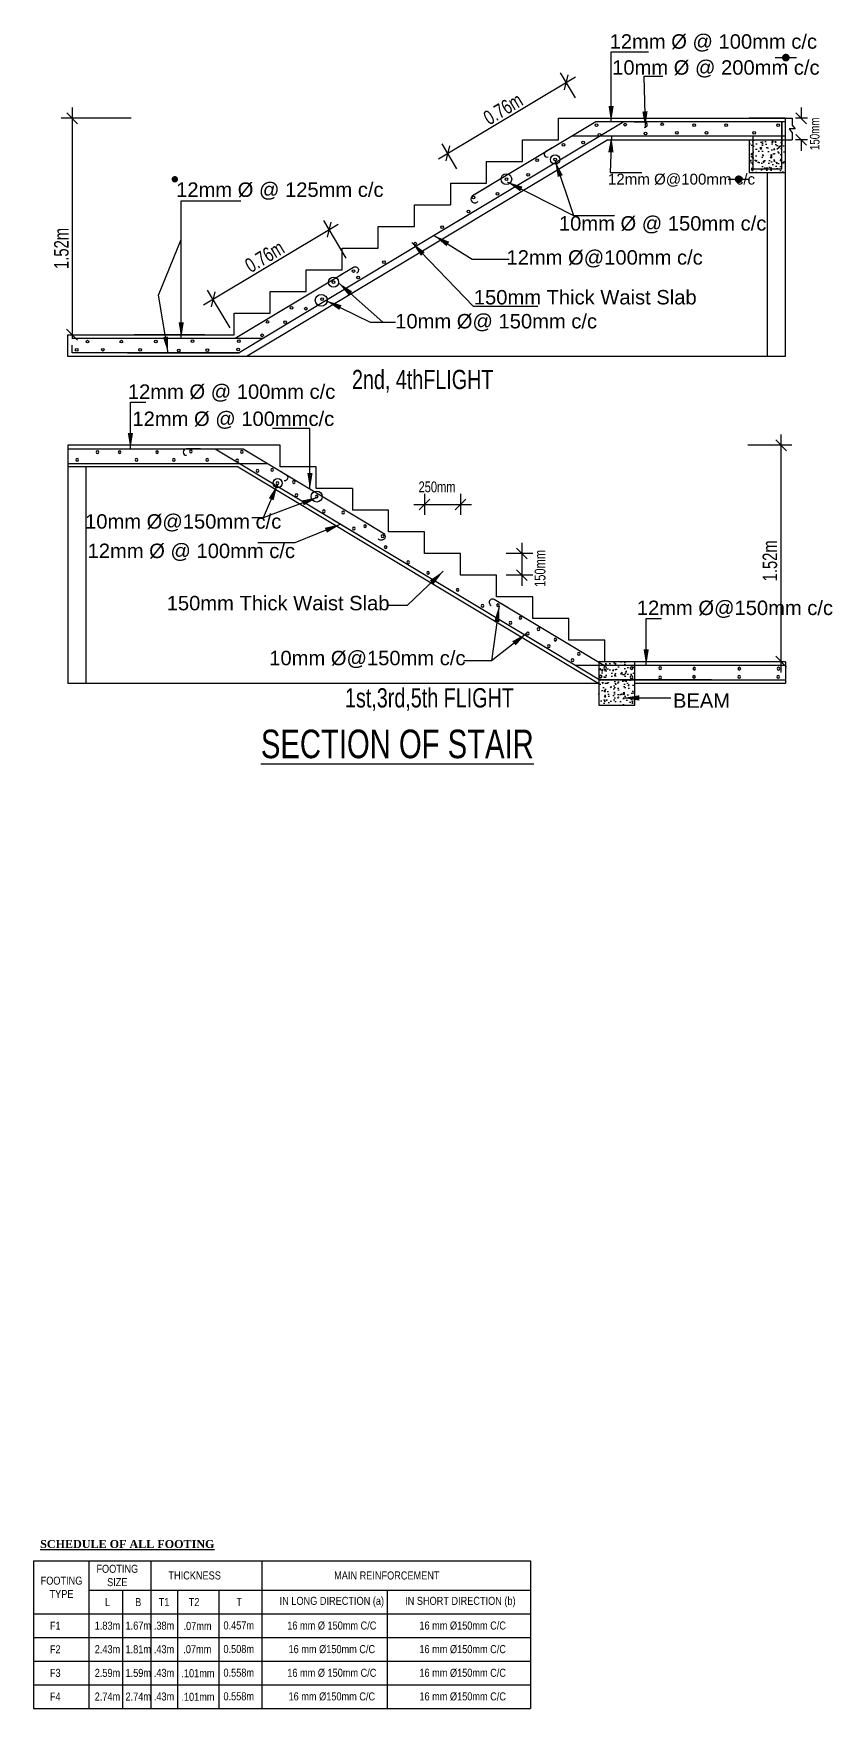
# Model space of a CAD drawing. Header units: inches. Extents: x -100787 to 3653, y -96809 to -8632.
# Drawn here: x -74711 to -74511.3, y -94358.6 to -93940 of the extents above; entities that cross this region are included whole.
import ezdxf

# ---------------------------------------------------------------- set-up
doc = ezdxf.new("R2010")
doc.units = ezdxf.units.IN
doc.header["$MEASUREMENT"] = 0
doc.layers.add('FUNITURE', color=11, linetype='Continuous')
doc.layers.add('TEX', color=7, linetype='Continuous')
doc.layers.add('wall-2', color=7, linetype='Continuous', lineweight=25)
doc.styles.add('DIMTXT', font='arial.ttf', dxfattribs={"height": 6})
doc.styles.get("Standard").update_dxf_attribs({"font": 'ARIALN.TTF'})
doc.styles.add('STYLE20', font='swisscl.ttf')
doc.dimstyles.new('STANDARD_WS', dxfattribs={"dimtxt": 0.18, "dimasz": 0.18, "dimexe": 0.18, "dimexo": 0.0625, "dimgap": 0.09, "dimtad": 0, "dimtih": 1, "dimtoh": 1, "dimdec": 4, "dimzin": 0, "dimdsep": 46, "dimlunit": 4, "dimtxsty": 'Standard', "dimcen": 0.09, "dimadec": 0, "dimazin": 0, "dimtfac": 1, "dimtdec": 4, "dimtofl": 0, "dimtmove": 0, "dimatfit": 3, "dimfxl": 1, "dimfrac": 2, "dimtolj": 1, "dimtzin": 0, "dimarcsym": 0})

msp = doc.modelspace()

# ---------------------------------------------------------------- hatches: boundary and pattern name
at = {"layer": 'FUNITURE'}
h = msp.add_hatch(dxfattribs=at)
h.set_pattern_fill('AR-CONC', color=0, scale=0.45144, style=0)
h.set_pattern_definition([(50, (-87509.7949, -99778.7965), (3.23799937, -0.28328824), [0.33858, -3.72438]), (355, (-87509.795, -99778.7965), (-0.626379, 3.3956962), [0.270864, -2.979504]), (100.4514, (-87509.525, -99778.82), (2.61162275, 3.1124059), [0.2877487, -3.16523595]), (46.1842, (-87509.795, -99777.8937), (4.817953, -0.747219), [0.50787, -5.58657]), (96.6356, (-87509.3934, -99777.956), (4.2194413, 4.3975577), [0.431623, -4.7478532]), (351.1842, (-87509.795, -99777.8937), (4.2194379, 4.397561), [0.406296, -4.469256]), (21, (-87509.3434, -99778.1194), (2.6946772, -1.8175827), [0.33858, -3.72438]), (326, (-87509.3434, -99778.1194), (1.0984227, 3.2736174), [0.270864, -2.979504]), (71.4514, (-87509.119, -99778.271), (3.793101, 1.4560317), [0.2877487, -3.16523595]), (37.5, (-87509.7949, -99778.7965), (0.05489445, 1.50281601), [0, -2.9433888, 0, -3.024648, 0, -2.99079]), (7.5, (-87509.7949, -99778.7965), (1.18760112, 1.78053223), [0, -1.7245008, 0, -2.8756728, 0, -1.139886]), (327.5, (-87510.8016, -99778.7965), (2.40988801, -0.10182171), [0, -1.1286, 0, -3.521232, 0, -4.672404]), (317.5, (-87511.253, -99778.7965), (2.63273564, 0.45191393), [0, -1.46718, 0, -2.3384592, 0, -3.318084])])
h.paths.add_polyline_path([(-74531.15, -93973.8), (-74523.94, -93973.8), (-74523.94, -93966.59), (-74531.15, -93966.59)], flags=17)
h.paths.add_polyline_path([(-74531.15, -93973.8), (-74531.15, -93966.59), (-74532.06, -93966.59), (-74532.06, -93974.71), (-74523.04, -93974.71), (-74523.04, -93966.59), (-74523.94, -93966.59), (-74523.94, -93967.95), (-74523.94, -93973.8)])
h = msp.add_hatch(dxfattribs=at)
h.set_pattern_fill('AR-CONC', color=0, scale=0.45144, style=0)
h.set_pattern_definition([(50, (-87509.725, -99782.251), (3.23799937, -0.28328824), [0.33858, -3.72438]), (355, (-87509.725, -99782.251), (-0.626379, 3.3956962), [0.270864, -2.979504]), (100.4514, (-87509.455, -99782.2747), (2.61162275, 3.1124059), [0.2877487, -3.16523595]), (46.1842, (-87509.725, -99781.3482), (4.817953, -0.747219), [0.50787, -5.58657]), (96.6356, (-87509.3235, -99781.4105), (4.2194413, 4.3975577), [0.431623, -4.7478532]), (351.1842, (-87509.725, -99781.348), (4.2194379, 4.397561), [0.406296, -4.469256]), (21, (-87509.2735, -99781.574), (2.6946772, -1.8175827), [0.33858, -3.72438]), (326, (-87509.2735, -99781.574), (1.0984227, 3.2736174), [0.270864, -2.979504]), (71.4514, (-87509.049, -99781.7254), (3.793101, 1.4560317), [0.2877487, -3.16523595]), (37.5, (-87509.725, -99782.2511), (0.05489445, 1.50281601), [0, -2.9433888, 0, -3.024648, 0, -2.99079]), (7.5, (-87509.725, -99782.2511), (1.18760112, 1.78053223), [0, -1.7245008, 0, -2.8756728, 0, -1.139886]), (327.5, (-87510.7317, -99782.2511), (2.40988801, -0.10182171), [0, -1.1286, 0, -3.521232, 0, -4.672404]), (317.5, (-87511.1831, -99782.2511), (2.63273564, 0.45191393), [0, -1.46718, 0, -2.3384592, 0, -3.318084])])
h.paths.add_polyline_path([(-74560.67, -94101.51), (-74569.43, -94101.51), (-74569.68, -94101.36), (-74569.68, -94107.82), (-74560.67, -94107.82)])
h.paths.add_polyline_path([(-74560.67, -94097.91), (-74568.44, -94097.91), (-74569.68, -94097.91), (-74569.68, -94101.36), (-74569.43, -94101.51), (-74560.67, -94101.51)])
h.paths.add_polyline_path([(-74561.79, -94098.64, -1), (-74561.12, -94098.64, -1)], flags=16)
h.paths.add_polyline_path([(-74561.16, -94100.89, -1), (-74561.84, -94100.89, -1)], flags=16)
h.paths.add_polyline_path([(-74568.44, -94098.6, 1), (-74567.76, -94098.6, 1)], flags=16)
h.paths.add_polyline_path([(-74568.88, -94100.71, 1), (-74569.56, -94100.71, 1)], flags=16)
h.paths.add_polyline_path([(-74560.67, -94097), (-74568.19, -94097), (-74569.68, -94097), (-74569.68, -94097.16), (-74568.44, -94097.91), (-74560.67, -94097.91)])

# ---------------------------------------------------------------- linework, layer by layer
at = {"color": 0, "lineweight": 25, "ltscale": 28}
for p, q in [((-74525.56, -93946.03), (-74520.29, -93946.03)), ((-74550.1, -93976.44), (-74550.1, -93976.44)), ((-74537.36, -93976.44), (-74532.08, -93976.44))]:
    msp.add_line(p, q, dxfattribs=at)
at = {"lineweight": 30, "ltscale": 28}
for p, q in [((-74609.76, -93971.33), (-74575.54, -93950.8)), ((-74575.54, -93956.05), (-74579.25, -93949.87)), ((-74577.39, -93950.34), (-74578.32, -93954.05)), ((-74702.69, -93959.86), (-74699.99, -93962.57)), ((-74701.36, -93958.48), (-74701.36, -94016.17)), ((-74517.75, -93962.54), (-74520.45, -93959.83)), ((-74519.1, -93958.48), (-74519.1, -93961.18)), ((-74686.56, -93961.18), (-74704.07, -93961.18)), ((-74517.52, -93961.18), (-74520.47, -93961.18)), ((-74520.45, -93965.24), (-74517.75, -93967.95)), ((-74605.13, -93973.8), (-74608.83, -93967.62)), ((-74606.98, -93968.09), (-74607.91, -93971.8)), ((-74519.1, -93966.59), (-74520.47, -93966.59)), ((-74517.52, -93966.59), (-74519.7, -93966.59)), ((-74519.1, -93966.59), (-74519.1, -93969.3)), ((-74668.47, -94007.85), (-74634.81, -93987.65)), ((-74638.52, -93986.72), (-74632.88, -93996.12)), ((-74636.67, -93987.19), (-74637.6, -93990.9)), ((-74667.55, -94004.14), (-74661.9, -94013.54)), ((-74665.69, -94004.6), (-74666.62, -94008.31)), ((-74702.72, -94013.92), (-74700.01, -94016.62)), ((-74668.22, -94015.27), (-74685.72, -94015.27)), ((-74524.1, -94099.71), (-74524.1, -94040.21)), ((-74521.4, -94042.92), (-74532.45, -94042.92)), ((-74525.45, -94041.57), (-74522.75, -94044.27)), ((-74611.91, -94056.38), (-74614.61, -94059.08)), ((-74613.26, -94055.03), (-74613.26, -94060.26)), ((-74602.89, -94056.38), (-74605.59, -94059.08)), ((-74604.24, -94055.03), (-74604.24, -94060.26)), ((-74615.96, -94057.73), (-74601.54, -94057.73)), ((-74587.55, -94071.31), (-74590.25, -94068.61)), ((-74588.9, -94067.26), (-74588.9, -94078.07)), ((-74586.2, -94069.96), (-74592.87, -94069.96)), ((-74587.55, -94076.72), (-74590.25, -94074.02)), ((-74586.2, -94075.37), (-74592.87, -94075.37)), ((-74544.13, -94097), (-74555.18, -94097)), ((-74525.45, -94095.65), (-74522.75, -94098.36))]:
    msp.add_line(p, q, dxfattribs=at)
for p, q in [((-74522.04, -93963.85), (-74522.11, -93963.85)), ((-74522.11, -93963.85), (-74521.36, -93964.85)), ((-74520.57, -93963.85), (-74522.04, -93963.85)), ((-74521.36, -93961.18), (-74521.36, -93962.91)), ((-74521.36, -93962.91), (-74520.57, -93963.85)), ((-74521.36, -93964.85), (-74521.36, -93966.59))]:
    msp.add_line(p, q)
at = {"color": 0, "lineweight": 25, "ltscale": 28}
for points, const_width in [([(-74522.44, -93946.03, -1), (-74523.4, -93946.03, -1)], 0.96), ([(-74676.07, -93976.44, 1), (-74675.27, -93976.44, 1)], 0.8), ([(-74534.24, -93976.44, -1), (-74535.2, -93976.44, -1)], 0.96)]:
    msp.add_lwpolyline(points, format="xyb", close=True, dxfattribs=dict(at, const_width=const_width))
at = {"layer": 'TEX'}
for p, q in [((-74711, -94321.68), (-74697.2, -94321.68)), ((-74711, -94321.68), (-74711, -94329.05)), ((-74697.2, -94321.68), (-74688.72, -94321.68)), ((-74697.2, -94321.68), (-74697.2, -94329.05)), ((-74688.72, -94321.68), (-74681.69, -94321.68)), ((-74681.69, -94321.68), (-74674.97, -94321.68)), ((-74681.69, -94321.68), (-74681.69, -94329.05)), ((-74674.97, -94321.68), (-74667.73, -94321.68)), ((-74667.73, -94321.68), (-74661.68, -94321.68)), ((-74661.68, -94321.68), (-74633.39, -94321.68)), ((-74653.91, -94321.68), (-74653.91, -94329.05)), ((-74633.39, -94321.68), (-74586.79, -94321.68)), ((-74586.79, -94321.68), (-74586.79, -94329.05)), ((-74711, -94329.05), (-74711, -94334.95)), ((-74697.2, -94329.05), (-74688.72, -94329.05)), ((-74697.2, -94329.05), (-74697.2, -94334.95)), ((-74688.72, -94329.05), (-74681.69, -94329.05)), ((-74688.72, -94329.05), (-74688.72, -94334.95)), ((-74681.69, -94329.05), (-74674.97, -94329.05)), ((-74681.69, -94329.05), (-74681.69, -94334.95)), ((-74674.97, -94329.05), (-74667.73, -94329.05)), ((-74674.97, -94329.05), (-74674.97, -94334.95)), ((-74667.73, -94329.05), (-74661.68, -94329.05)), ((-74664.7, -94329.05), (-74664.7, -94334.95)), ((-74661.68, -94329.05), (-74633.39, -94329.05)), ((-74653.91, -94329.05), (-74653.91, -94334.95)), ((-74633.39, -94329.05), (-74586.79, -94329.05)), ((-74622.58, -94329.05), (-74622.58, -94334.95)), ((-74586.79, -94329.05), (-74586.79, -94334.95)), ((-74711, -94334.95), (-74697.2, -94334.95)), ((-74711, -94334.95), (-74711, -94340.85)), ((-74697.2, -94334.95), (-74688.72, -94334.95)), ((-74697.2, -94334.95), (-74697.2, -94340.85)), ((-74688.72, -94334.95), (-74681.69, -94334.95)), ((-74688.72, -94334.95), (-74688.72, -94340.85)), ((-74681.69, -94334.95), (-74674.97, -94334.95)), ((-74681.69, -94334.95), (-74681.69, -94340.85)), ((-74674.97, -94334.95), (-74667.73, -94334.95)), ((-74674.97, -94334.95), (-74674.97, -94340.85)), ((-74667.73, -94334.95), (-74661.68, -94334.95)), ((-74664.7, -94334.95), (-74664.7, -94340.85)), ((-74661.68, -94334.95), (-74633.39, -94334.95)), ((-74653.91, -94334.95), (-74653.91, -94340.85)), ((-74633.39, -94334.95), (-74586.79, -94334.95)), ((-74622.58, -94334.95), (-74622.58, -94340.85)), ((-74586.79, -94334.95), (-74586.79, -94340.85)), ((-74711, -94340.85), (-74697.2, -94340.85)), ((-74711, -94340.85), (-74711, -94358.56)), ((-74697.2, -94340.85), (-74688.72, -94340.85)), ((-74697.2, -94340.85), (-74697.2, -94358.56)), ((-74688.72, -94340.85), (-74681.69, -94340.85)), ((-74688.72, -94340.85), (-74688.72, -94358.56)), ((-74681.69, -94340.85), (-74674.97, -94340.85)), ((-74681.69, -94340.85), (-74681.69, -94358.56)), ((-74674.97, -94340.85), (-74667.73, -94340.85)), ((-74674.97, -94340.85), (-74674.97, -94358.56)), ((-74667.73, -94340.85), (-74661.68, -94340.85)), ((-74664.7, -94340.85), (-74664.7, -94358.56)), ((-74661.68, -94340.85), (-74633.39, -94340.85)), ((-74653.91, -94340.85), (-74653.91, -94358.56)), ((-74633.39, -94340.85), (-74586.79, -94340.85)), ((-74622.58, -94340.85), (-74622.58, -94358.56)), ((-74586.79, -94340.85), (-74586.79, -94358.56)), ((-74711, -94346.75), (-74697.2, -94346.75)), ((-74711, -94346.75), (-74711, -94358.6)), ((-74711, -94346.79), (-74711, -94358.6)), ((-74697.2, -94346.75), (-74688.72, -94346.75)), ((-74697.2, -94346.75), (-74697.2, -94358.6)), ((-74697.2, -94346.79), (-74697.2, -94358.6)), ((-74688.72, -94346.75), (-74681.69, -94346.75)), ((-74688.72, -94346.75), (-74688.72, -94358.6)), ((-74688.72, -94346.79), (-74688.72, -94358.6)), ((-74681.69, -94346.75), (-74674.97, -94346.75)), ((-74681.69, -94346.75), (-74681.69, -94358.6)), ((-74681.69, -94346.79), (-74681.69, -94358.6)), ((-74674.97, -94346.75), (-74667.73, -94346.75)), ((-74674.97, -94346.75), (-74674.97, -94358.6)), ((-74674.97, -94346.79), (-74674.97, -94358.6)), ((-74667.73, -94346.75), (-74661.68, -94346.75)), ((-74664.7, -94346.75), (-74664.7, -94358.6)), ((-74664.7, -94346.79), (-74664.7, -94358.6)), ((-74661.68, -94346.75), (-74633.39, -94346.75)), ((-74653.91, -94346.75), (-74653.91, -94358.6)), ((-74653.91, -94346.79), (-74653.91, -94358.6)), ((-74633.39, -94346.75), (-74586.79, -94346.75)), ((-74622.58, -94346.75), (-74622.58, -94358.6)), ((-74622.58, -94346.79), (-74622.58, -94358.6)), ((-74586.79, -94346.75), (-74586.79, -94358.6)), ((-74586.79, -94346.79), (-74586.79, -94358.6)), ((-74711, -94352.66), (-74697.2, -94352.66)), ((-74711, -94352.69), (-74711, -94358.6)), ((-74697.2, -94352.66), (-74688.72, -94352.66)), ((-74697.2, -94352.69), (-74697.2, -94358.6)), ((-74688.72, -94352.66), (-74681.69, -94352.66)), ((-74688.72, -94352.69), (-74688.72, -94358.6)), ((-74681.69, -94352.66), (-74674.97, -94352.66)), ((-74681.69, -94352.69), (-74681.69, -94358.6)), ((-74674.97, -94352.66), (-74667.73, -94352.66)), ((-74674.97, -94352.69), (-74674.97, -94358.6)), ((-74667.73, -94352.66), (-74661.68, -94352.66)), ((-74664.7, -94352.69), (-74664.7, -94358.6)), ((-74661.68, -94352.66), (-74633.39, -94352.66)), ((-74653.91, -94352.69), (-74653.91, -94358.6)), ((-74633.39, -94352.66), (-74586.79, -94352.66)), ((-74622.58, -94352.69), (-74622.58, -94358.6)), ((-74586.79, -94352.69), (-74586.79, -94358.6)), ((-74711, -94358.56), (-74697.2, -94358.56)), ((-74711, -94358.6), (-74697.2, -94358.6)), ((-74697.2, -94358.56), (-74688.72, -94358.56)), ((-74697.2, -94358.6), (-74688.72, -94358.6)), ((-74688.72, -94358.56), (-74681.69, -94358.56)), ((-74688.72, -94358.6), (-74681.69, -94358.6)), ((-74681.69, -94358.56), (-74674.97, -94358.56)), ((-74681.69, -94358.6), (-74674.97, -94358.6)), ((-74674.97, -94358.56), (-74667.73, -94358.56)), ((-74674.97, -94358.6), (-74667.73, -94358.6)), ((-74667.73, -94358.56), (-74661.68, -94358.56)), ((-74667.73, -94358.6), (-74661.68, -94358.6)), ((-74661.68, -94358.56), (-74633.39, -94358.56)), ((-74661.68, -94358.6), (-74633.39, -94358.6)), ((-74633.39, -94358.56), (-74602.27, -94358.56)), ((-74633.39, -94358.6), (-74586.79, -94358.6))]:
    msp.add_line(p, q, dxfattribs=at)
at = {"layer": 'wall-2', "linetype": 'Continuous'}
for p, q in [((-74579.73, -93961.18), (-74523.04, -93961.18)), ((-74579.73, -93966.59), (-74579.73, -93961.18)), ((-74523.04, -93961.18), (-74521.36, -93961.18)), ((-74567.46, -93966.59), (-74612.54, -93993.64)), ((-74588.74, -93972), (-74588.74, -93966.59)), ((-74588.74, -93966.59), (-74579.73, -93966.59)), ((-74567.46, -93966.59), (-74534.66, -93966.59)), ((-74567.46, -93966.59), (-74523.04, -93966.59)), ((-74523.04, -93966.59), (-74521.36, -93966.59)), ((-74597.76, -93972), (-74588.74, -93972)), ((-74597.76, -93977.41), (-74597.76, -93972)), ((-74587.49, -93976.51), (-74613.47, -93992.09)), ((-74606.77, -93977.41), (-74597.76, -93977.41)), ((-74606.77, -93977.41), (-74606.77, -93982.82)), ((-74527.55, -94020.68), (-74527.55, -93974.71)), ((-74523.04, -94020.68), (-74523.04, -93974.71)), ((-74615.78, -93988.23), (-74615.78, -93982.82)), ((-74615.78, -93982.82), (-74606.77, -93982.82)), ((-74624.8, -93988.23), (-74615.78, -93988.23)), ((-74624.8, -93993.64), (-74624.8, -93988.23)), ((-74612.54, -93993.64), (-74657.61, -94020.68)), ((-74633.81, -93993.64), (-74624.8, -93993.64)), ((-74633.81, -93999.04), (-74633.81, -93993.64)), ((-74642.83, -93999.04), (-74633.81, -93999.04)), ((-74642.83, -94004.45), (-74642.83, -93999.04)), ((-74651.84, -94004.45), (-74642.83, -94004.45)), ((-74651.84, -94009.86), (-74651.84, -94004.45)), ((-74660.86, -94015.27), (-74660.86, -94009.86)), ((-74660.86, -94009.86), (-74651.84, -94009.86)), ((-74702.49, -94015.27), (-74660.86, -94015.27)), ((-74702.49, -94015.27), (-74702.49, -94020.68)), ((-74687.54, -94016.17), (-74660.61, -94016.17)), ((-74702.49, -94020.68), (-74523.04, -94020.68)), ((-74687.54, -94019.78), (-74659.61, -94019.78)), ((-74649.31, -94042.92), (-74702.42, -94042.92)), ((-74702.42, -94042.92), (-74702.42, -94048.33)), ((-74649.31, -94048.33), (-74649.31, -94042.92)), ((-74659.83, -94048.33), (-74702.42, -94048.33)), ((-74702.42, -94048.33), (-74702.42, -94102.41)), ((-74697.91, -94048.33), (-74697.91, -94102.41)), ((-74659.83, -94048.33), (-74607.03, -94080.01)), ((-74640.3, -94048.33), (-74649.31, -94048.33)), ((-74640.3, -94053.74), (-74640.3, -94048.33)), ((-74650.56, -94052.83), (-74606.56, -94079.23)), ((-74631.29, -94053.74), (-74640.3, -94053.74)), ((-74631.29, -94053.74), (-74631.29, -94059.14)), ((-74622.27, -94059.14), (-74631.29, -94059.14)), ((-74622.27, -94064.55), (-74622.27, -94059.14)), ((-74613.26, -94064.55), (-74622.27, -94064.55)), ((-74613.26, -94069.96), (-74613.26, -94064.55)), ((-74604.24, -94069.96), (-74613.26, -94069.96)), ((-74604.24, -94075.37), (-74604.24, -94069.96)), ((-74595.23, -94075.37), (-74604.24, -94075.37)), ((-74595.23, -94080.78), (-74595.23, -94075.37)), ((-74607.03, -94080.01), (-74569.68, -94102.41)), ((-74606.56, -94079.23), (-74569.43, -94101.51)), ((-74586.21, -94080.78), (-74595.23, -94080.78)), ((-74586.21, -94086.19), (-74586.21, -94080.78)), ((-74577.2, -94086.19), (-74586.21, -94086.19)), ((-74577.2, -94091.6), (-74577.2, -94086.19)), ((-74568.19, -94091.6), (-74577.2, -94091.6)), ((-74568.19, -94097), (-74568.19, -94091.6)), ((-74541.5, -94097.91), (-74568.44, -94097.91)), ((-74522.97, -94097), (-74568.19, -94097)), ((-74522.97, -94097), (-74522.97, -94102.41)), ((-74569.68, -94102.41), (-74702.42, -94102.41)), ((-74541.5, -94101.51), (-74569.43, -94101.51)), ((-74541.5, -94102.41), (-74560.67, -94102.41)), ((-74522.97, -94102.41), (-74560.67, -94102.41))]:
    msp.add_line(p, q, dxfattribs=at)
for points in [[(-74563.45, -93962.09), (-74613.47, -93992.09)], [(-74570.46, -93962.09), (-74601.22, -93980.54)], [(-74523.04, -93962.09), (-74570.46, -93962.09)], [(-74532.06, -93966.59), (-74532.06, -93974.71), (-74523.04, -93974.71), (-74523.04, -93961.18), (-74532.06, -93961.18), (-74532.06, -93961.18)], [(-74531.15, -93965.69), (-74531.15, -93973.8), (-74523.94, -93973.8), (-74523.94, -93962.09), (-74523.94, -93962.09)], [(-74523.94, -93962.09), (-74523.94, -93967.95), (-74525.15, -93969)], [(-74523.04, -93965.69), (-74576.47, -93965.69)], [(-74613.47, -93992.09), (-74659.61, -94019.78), (-74701.36, -94019.78)], [(-74701.41, -94016.17), (-74660.61, -94016.17), (-74633.73, -94000.04)], [(-74701.36, -94019.78), (-74701.36, -94017.92)], [(-74670.44, -94016.17), (-74653.6, -94016.17)], [(-74702.42, -94043.82), (-74658.58, -94043.82), (-74626.89, -94062.83)], [(-74665.59, -94043.82), (-74606.56, -94079.23)], [(-74702.42, -94047.43), (-74652.57, -94047.43)], [(-74606.56, -94079.23), (-74569.43, -94101.51), (-74522.97, -94101.51)], [(-74522.97, -94097.91), (-74568.44, -94097.91), (-74594.77, -94082.11)], [(-74558.6, -94097.91), (-74575.44, -94097.91)]]:
    msp.add_lwpolyline(points, dxfattribs=at)
for points in [[(-74569.92, -93962.94, -1), (-74570.6, -93962.94, -1)], [(-74569.18, -93965.3, -1), (-74569.86, -93965.3, -1)], [(-74562.73, -93962.79, -1), (-74563.41, -93962.79, -1)], [(-74557.7, -93964.99, -1), (-74558.38, -93964.99, -1)], [(-74553.48, -93962.7, -1), (-74554.15, -93962.7, -1)], [(-74549.86, -93964.84, -1), (-74550.54, -93964.84, -1)], [(-74545.48, -93962.89, -1), (-74546.16, -93962.89, -1)], [(-74542.41, -93964.83, -1), (-74543.08, -93964.83, -1)], [(-74537.48, -93962.89, -1), (-74538.16, -93962.89, -1)], [(-74530.52, -93964.83, -1), (-74531.19, -93964.83, -1)], [(-74524.53, -93962.89, -1), (-74525.21, -93962.89, -1)], [(-74578.17, -93967.81, -1), (-74578.85, -93967.81, -1)], [(-74573.28, -93967.24, -1), (-74573.95, -93967.24, -1)], [(-74584.78, -93971.65, -1), (-74585.46, -93971.65, -1)], [(-74580.27, -93971.5, -1), (-74580.94, -93971.5, -1)], [(-74592.46, -93976.39, -1), (-74593.13, -93976.39, -1)], [(-74587.03, -93975.34, -1), (-74587.71, -93975.34, -1)], [(-74600.65, -93981.01, -1), (-74601.33, -93981.01, -1)], [(-74594.67, -93980.08, -1), (-74595.35, -93980.08, -1)], [(-74601.9, -93984.52, -1), (-74602.58, -93984.52, -1)], [(-74608.52, -93988.41, -1), (-74609.19, -93988.41, -1)], [(-74615.23, -93992.53, -1), (-74615.91, -93992.53, -1)], [(-74623.04, -93997.16, -1), (-74623.72, -93997.16, -1)], [(-74635.66, -94002.15, -1), (-74636.33, -94002.15, -1)], [(-74630.69, -93999.37, -1), (-74631.36, -93999.37, -1)], [(-74629.47, -94000.98, -1), (-74630.15, -94000.98, -1)], [(-74638.53, -94006.41, -1), (-74639.2, -94006.41, -1)], [(-74646.18, -94008.59, -1), (-74646.86, -94008.59, -1)], [(-74642.55, -94008.77, -1), (-74643.23, -94008.77, -1)], [(-74653.51, -94015.43, -1), (-74654.19, -94015.43, -1)], [(-74652.13, -94012.1, -1), (-74652.8, -94012.1, -1)], [(-74647.75, -94012.14, -1), (-74648.43, -94012.14, -1)], [(-74699.86, -94019.03, -1), (-74700.54, -94019.03, -1)], [(-74697.15, -94017.01, -1), (-74697.83, -94017.01, -1)], [(-74693.31, -94019.03, -1), (-74693.98, -94019.03, -1)], [(-74688.7, -94017.01, -1), (-74689.38, -94017.01, -1)], [(-74684.01, -94019.03, -1), (-74684.69, -94019.03, -1)], [(-74680.09, -94016.98, -1), (-74680.76, -94016.98, -1)], [(-74674.36, -94019.25, -1), (-74675.04, -94019.25, -1)], [(-74670.88, -94016.88, -1), (-74671.56, -94016.88, -1)], [(-74667.2, -94019.16, -1), (-74667.88, -94019.16, -1)], [(-74659.48, -94018.98, -1), (-74660.16, -94018.98, -1)], [(-74659.35, -94016.91, -1), (-74660.02, -94016.91, -1)], [(-74695.31, -94044.62, 1), (-74694.63, -94044.62, 1)], [(-74689.8, -94044.62, 1), (-74689.13, -94044.62, 1)], [(-74680.45, -94044.62, 1), (-74679.78, -94044.62, 1)], [(-74672.01, -94044.43, 1), (-74671.34, -94044.43, 1)], [(-74659.25, -94044.53, 1), (-74658.57, -94044.53, 1)], [(-74700.44, -94046.56, 1), (-74699.77, -94046.56, 1)], [(-74685.59, -94046.56, 1), (-74684.92, -94046.56, 1)], [(-74676.24, -94046.56, 1), (-74675.57, -94046.56, 1)], [(-74667.91, -94046.58, 1), (-74667.23, -94046.58, 1)], [(-74660.43, -94046.72, 1), (-74659.75, -94046.72, 1)], [(-74655.36, -94049.31, 1), (-74654.68, -94049.31, 1)], [(-74651.65, -94049.01, 1), (-74650.98, -94049.01, 1)], [(-74650.32, -94052.38, 1), (-74649.64, -94052.38, 1)], [(-74646.28, -94052.09, 1), (-74645.61, -94052.09, 1)], [(-74645.59, -94055.4, 1), (-74644.91, -94055.4, 1)], [(-74640.54, -94055.73, 1), (-74639.87, -94055.73, 1)], [(-74638.74, -94059.42, 1), (-74638.06, -94059.42, 1)], [(-74633.9, -94059.7, 1), (-74633.22, -94059.7, 1)], [(-74631.27, -94063.69, 1), (-74630.59, -94063.69, 1)], [(-74628.46, -94063.1, 1), (-74627.79, -94063.1, 1)], [(-74624.08, -94065.61, 1), (-74623.4, -94065.61, 1)], [(-74623.3, -94068.4, 1), (-74622.62, -94068.4, 1)], [(-74617.68, -94072.16, 1), (-74617, -94072.16, 1)], [(-74612.71, -94074.82, 1), (-74612.03, -94074.82, 1)], [(-74605.31, -94079.03, 1), (-74604.63, -94079.03, 1)], [(-74599.09, -94083.02, 1), (-74598.41, -94083.02, 1)], [(-74595.23, -94082.85, 1), (-74594.55, -94082.85, 1)], [(-74589.62, -94086.02, 1), (-74588.95, -94086.02, 1)], [(-74592.08, -94087.29, 1), (-74591.41, -94087.29, 1)], [(-74587.75, -94089.94, 1), (-74587.07, -94089.94, 1)], [(-74585.07, -94088.85, 1), (-74584.39, -94088.85, 1)], [(-74582.54, -94093.11, 1), (-74581.86, -94093.11, 1)], [(-74580.88, -94091.49, 1), (-74580.2, -94091.49, 1)], [(-74575.02, -94095.04, 1), (-74574.34, -94095.04, 1)], [(-74576.57, -94096.62, 1), (-74575.89, -94096.62, 1)], [(-74568.44, -94098.6, 1), (-74567.76, -94098.6, 1)], [(-74561.79, -94098.64, 1), (-74561.12, -94098.64, 1)], [(-74554.68, -94098.62, 1), (-74554, -94098.62, 1)], [(-74546.15, -94098.74, 1), (-74545.47, -94098.74, 1)], [(-74534.89, -94098.74, 1), (-74534.21, -94098.74, 1)], [(-74525.09, -94098.74, 1), (-74524.41, -94098.74, 1)], [(-74569.56, -94100.71, 1), (-74568.88, -94100.71, 1)], [(-74561.84, -94100.89, 1), (-74561.16, -94100.89, 1)], [(-74554.68, -94100.98, 1), (-74554, -94100.98, 1)], [(-74546.22, -94100.77, 1), (-74545.54, -94100.77, 1)], [(-74534.96, -94100.77, 1), (-74534.28, -94100.77, 1)], [(-74525.16, -94100.77, 1), (-74524.48, -94100.77, 1)]]:
    msp.add_lwpolyline(points, format="xyb", close=True, dxfattribs=at)
for points in [[(-74560.88, -93962.09), (-74558.38, -93962.09, -1), (-74558.38, -93963.58, -1)], [(-74581.33, -93968.61), (-74582.98, -93969.6, 0.937985), (-74582.38, -93970.84, 0.276984)], [(-74596.77, -93977.87), (-74601.12, -93980.48, 1.218671), (-74599.91, -93981.98)], [(-74634.51, -94000.52), (-74631.03, -93998.43, -1.051487), (-74630.25, -93999.91, -0.423408)], [(-74669.21, -94043.82), (-74672.77, -94043.82, 1), (-74672.77, -94045.42, 1)], [(-74649.29, -94049.39), (-74647.9, -94050.23, -0.801279), (-74648.33, -94051.83, -1.76619)], [(-74629.01, -94061.56), (-74623.64, -94064.78, -1.218671), (-74624.85, -94066.28)], [(-74592.34, -94083.56), (-74595.82, -94081.48, 1.051487), (-74596.61, -94082.95, 0.423408)]]:
    msp.add_lwpolyline(points, format="xyb", dxfattribs=at)
msp.add_lwpolyline([(-74569.68, -94107.82), (-74560.67, -94107.82), (-74560.67, -94097), (-74569.68, -94097)], close=True, dxfattribs=at)
for centre, radius in [((-74580.6, -93971.5), 1.17), ((-74592.79, -93976.39), 1.34), ((-74635.99, -94002.15), 1.24), ((-74639.06, -94006.68), 1.49), ((-74649.98, -94052.38), 1.14), ((-74640.2, -94055.73), 1.38)]:
    msp.add_circle(centre, radius, dxfattribs=at)

# ---------------------------------------------------------------- texts
at = {"lineweight": 30, "ltscale": 28, "attachment_point": 1, "style": 'STYLE20'}
for s, insert, char_height, width, rotation in [('0.76m', (-74598.95, -93959.95), 3.606, 52.7609, 31.1165), ('150mm', (-74516.9, -93969.15), 2.38, 52.7609, 90), ('1.52m', (-74705.84, -93998.86), 3.606, 45.3167, 90), ('0.76m', (-74658.56, -93996.85), 3.606, 52.7609, 31.1165), ('150mm', (-74585.72, -94078.31), 2.704, 52.7609, 90), ('1.52m', (-74528.72, -94076.93), 3.606, 45.3167, 90)]:
    msp.add_mtext(s, dxfattribs=dict(at, insert=insert, char_height=char_height, width=width, rotation=rotation))
at = {"lineweight": 30, "ltscale": 28, "insert": (-74614.74, -94051.96), "char_height": 2.704, "width": 52.7609, "attachment_point": 1, "style": 'STYLE20'}
msp.add_mtext('250mm', dxfattribs=at)
at = {"layer": 'TEX'}
for s, insert, char_height, width, attachment_point in [('{\\fTimes New Roman|b1|i0|c0|p18;\\LSCHEDULE OF ALL FOOTING}', (-74709.33, -94316.49), 2, 72.7601, 1), ('FOOTING \\PSIZE', (-74690.05, -94325.36), 2, 30.8734, 5), ('THICKNESS', (-74670.71, -94325.36), 2, 44.5141, 5), ('MAIN REINFORCEMENT', (-74622.67, -94325.36), 2, 69.837, 5), ('FOOTING \\PTYPE', (-74704, -94328.31), 2, 23.5306, 5), ('{\\H1.8519x;L}', (-74692.51, -94332), 1.08, 19.2044, 5), ('{\\H1.8519x;B}', (-74684.81, -94332), 1.08, 14.7994, 5), ('{\\H1.8519x;T1}', (-74678.37, -94332), 1.08, 17.6373, 5), ('T2', (-74670.87, -94332), 2, 20.4277, 5), ('T', (-74659.57, -94331.95), 2, 18.9093, 5), ('IN LONG DIRECTION (a)', (-74636.42, -94332), 2, 38.6634, 5), ('IN SHORT DIRECTION (b)', (-74604.29, -94332), 2, 36.4246, 5), ('{\\H1.8519x;F1}', (-74705.56, -94337.9), 1.08, 26.6392, 5), ('{\\H1.852x;1.83m}', (-74692.51, -94337.9), 1.08, 19.2044, 5), ('{\\H1.852x;1.67m}', (-74684.81, -94337.9), 1.08, 14.7994, 5), ('{\\H1.852x;.38m}', (-74678.37, -94337.9), 1.08, 17.6373, 5), ('{\\H1.852x;.07mm}', (-74669.99, -94337.97), 1.08, 20.4277, 5), ('{\\H1.852x;0.457m}', (-74659.69, -94337.85), 1.08, 18.9093, 5), ('16 mm %%C 150mm C/C', (-74636.42, -94337.9), 2, 38.6634, 5), ('16 mm %%C150mm C/C', (-74603.71, -94337.9), 2, 37.5933, 5), ('{\\H1.852x;F2}', (-74705.56, -94343.8), 1.08, 26.6392, 5), ('{\\H1.852x;2.43m}', (-74692.51, -94343.8), 1.08, 19.2044, 5), ('{\\H1.852x;1.81m}', (-74684.81, -94343.8), 1.08, 14.7994, 5), ('{\\H1.852x;.43m}', (-74678.37, -94343.8), 1.08, 17.6373, 5), ('{\\H1.852x;.07mm}', (-74670.05, -94343.8), 1.08, 20.4277, 5), ('{\\H1.852x;0.508m}', (-74659.69, -94343.75), 1.08, 18.9093, 5), ('16 mm %%C150mm C/C', (-74636.42, -94343.8), 2, 38.6634, 5), ('16 mm %%C150mm C/C', (-74603.71, -94343.8), 2, 37.5933, 5), ('{\\H1.852x;F3}', (-74705.56, -94349.71), 1.08, 26.6392, 5), ('{\\H1.852x;2.59m}', (-74692.51, -94349.71), 1.08, 19.2044, 5), ('{\\H1.852x;1.59m}', (-74684.81, -94349.71), 1.08, 14.7994, 5), ('{\\H1.852x;.43m}', (-74678.37, -94349.71), 1.08, 17.6373, 5), ('{\\H1.852x;.101mm}', (-74669.89, -94349.79), 1.08, 20.4277, 5), ('{\\H1.852x;0.558m}', (-74659.69, -94349.66), 1.08, 18.9093, 5), ('16 mm %%C 150mm C/C', (-74636.42, -94349.71), 2, 38.6634, 5), ('16 mm %%C150mm C/C', (-74603.71, -94349.71), 2, 37.5933, 5), ('{\\H1.852x;0.558m}', (-74659.69, -94355.56), 1.08, 18.9093, 5), ('16 mm %%C150mm C/C', (-74636.42, -94355.61), 2, 38.6634, 5), ('16 mm %%C150mm C/C', (-74603.71, -94355.61), 2, 37.5933, 5), ('{\\H1.852x;F4}', (-74705.56, -94355.61), 1.08, 26.6392, 5), ('{\\H1.852x;2.74m}', (-74692.51, -94355.61), 1.08, 19.2044, 5), ('{\\H1.852x;2.74m}', (-74684.81, -94355.61), 1.08, 14.7994, 5), ('{\\H1.852x;.43m}', (-74678.37, -94355.61), 1.08, 17.6373, 5), ('{\\H1.852x;.101mm}', (-74669.89, -94355.69), 1.08, 20.4277, 5)]:
    msp.add_mtext(s, dxfattribs=dict(at, insert=insert, char_height=char_height, width=width, attachment_point=attachment_point))
at = {"layer": 'wall-2', "linetype": 'Continuous', "style": 'DIMTXT'}
for s, insert, char_height, attachment_point in [('12mm %%C @ 100mm c/c', (-74515.12, -93940.2), 3.6057, 3), ('10mm %%C @ 200mm c/c', (-74514.49, -93946.69), 3.6057, 3), ('12mm %%C @ 125mm c/c', (-74623.49, -93977.23), 3.6057, 3), ('12mm %%C@100mm c/c', (-74530.62, -93975.05), 2.7043, 3), ('10mm %%C @ 150mm c/c', (-74527.8, -93985.65), 3.6057, 3), ('12mm %%C@100mm c/c', (-74543.7, -93994.16), 3.6057, 3), ('150mm Thick Waist Slab', (-74600.92, -94004.11), 3.6057, 1), ('10mm %%C@ 150mm c/c', (-74570.12, -94010.1), 3.6057, 3), ('12mm %%C @ 100mm c/c', (-74687.4, -94027.7), 3.6057, 1), ('12mm %%C @ 100mmc/c', (-74686.27, -94034.48), 3.6057, 1), ('10mm %%C@150mm c/c', (-74698.1, -94060.14), 3.6057, 1), ('12mm %%C @ 100mm c/c', (-74697.47, -94067.49), 3.6057, 1), ('150mm Thick Waist Slab', (-74677.7, -94080.55), 3.6057, 1), ('12mm %%C@150mm c/c', (-74560.18, -94081.73), 3.6057, 1), ('10mm %%C@150mm c/c', (-74652.06, -94094.27), 3.6057, 1), ('BEAM', (-74551.14, -94104.91), 3.606, 1)]:
    msp.add_mtext(s, dxfattribs=dict(at, insert=insert, char_height=char_height, attachment_point=attachment_point))
at = {"layer": 'wall-2', "linetype": 'Continuous', "attachment_point": 1, "style": 'STYLE20'}
for s, insert, char_height, width in [('{\\H1.779x;2nd, 4thFLIGHT}\\P{\\C3;  }', (-74631.39, -94024.07), 2.7043, 2798.9569), ('{\\H1.779x;1st,3rd,5th FLIGHT}\\P{\\C3;  }', (-74633.13, -94103.62), 2.7043, 2798.9569), ('{\\H1.977x;\\LSECTION OF STAIR\\H0.8888x;\\P\\H0.5691x;\\l\\C3;  }', (-74654.15, -94113.98), 3.6057, 93.1191)]:
    msp.add_mtext(s, dxfattribs=dict(at, insert=insert, char_height=char_height, width=width))

# ---------------------------------------------------------------- leaders
at = {"layer": 'wall-2', "linetype": 'Continuous'}
for points, override in [([(-74566.61, -93962.09), (-74566.61, -93944.56), (-74557.27, -93944.56)], {"dimscale": 1, "dimtxt": 10, "dimasz": 4, "dimexe": 4, "dimexo": 0.4375, "dimgap": 0, "dimlunit": 2, "dimdle": 4, "dimclre": 2, "dimclrt": 5, "dimfrac": 0}), ([(-74558.04, -93963.49), (-74558.38, -93950.71), (-74553.67, -93950.71)], {"dimscale": 1, "dimtxt": 10, "dimasz": 4, "dimexe": 4, "dimexo": 0.4375, "dimgap": 0, "dimlunit": 2, "dimdle": 4, "dimclre": 2, "dimclrt": 5, "dimfrac": 0}), ([(-74566.54, -93965.69), (-74566.8, -93974.75), (-74558.95, -93974.75)], {"dimscale": 1, "dimtxt": 10, "dimasz": 4, "dimexe": 4, "dimexo": 0.4375, "dimgap": 0, "dimlunit": 2, "dimdle": 4, "dimclre": 2, "dimclrt": 5, "dimfrac": 0}), ([(-74580.6, -93971.84), (-74576, -93985.47)], {"dimscale": 1, "dimtxt": 10, "dimasz": 4, "dimexe": 4, "dimexo": 0.4375, "dimgap": 0, "dimlunit": 2, "dimdle": 4, "dimclre": 2, "dimclrt": 5, "dimfrac": 0}), ([(-74592.61, -93977.08), (-74576, -93985.47), (-74565.72, -93985.47)], {"dimscale": 1, "dimtxt": 10, "dimasz": 4, "dimexe": 4, "dimexo": 0.4375, "dimgap": 0, "dimlunit": 2, "dimdle": 4, "dimclre": 2, "dimclrt": 5, "dimfrac": 0}), ([(-74674.07, -94016.17), (-74674.07, -93981.83), (-74659.15, -93981.83)], {"dimscale": 1, "dimtxt": 10, "dimasz": 4, "dimexe": 4, "dimexo": 0.4375, "dimgap": 0, "dimlunit": 2, "dimdle": 4, "dimclre": 2, "dimclrt": 5, "dimfrac": 0}), ([(-74677.34, -94019.78), (-74679.73, -94005.38), (-74674.07, -93991.52)], {"dimscale": 1, "dimtxt": 10, "dimasz": 4, "dimexe": 4, "dimexo": 0.4375, "dimgap": 0, "dimlunit": 2, "dimdle": 4, "dimclre": 2, "dimclrt": 5, "dimfrac": 0}), ([(-74616.42, -93992.23), (-74601.1, -94008.13), (-74584.89, -94008.13)], {"dimscale": 1, "dimtxt": 10, "dimasz": 4, "dimexe": 4, "dimexo": 0.4375, "dimgap": 0, "dimlunit": 2, "dimdle": 4, "dimclre": 2, "dimclrt": 5, "dimfrac": 0}), ([(-74610.81, -93990.5), (-74601.38, -93996.39), (-74592.13, -93996.39)], {"dimscale": 1, "dimtxt": 10, "dimasz": 4, "dimexe": 4, "dimexo": 0.4375, "dimgap": 0, "dimlunit": 2, "dimdle": 4, "dimclre": 2, "dimclrt": 5, "dimfrac": 0}), ([(-74634.76, -94002.3), (-74623.69, -94012.14), (-74620.51, -94012.14)], {"dimscale": 1, "dimtxt": 10, "dimasz": 4, "dimexe": 4, "dimexo": 0.4375, "dimgap": 0, "dimlunit": 2, "dimdle": 4, "dimclre": 2, "dimclrt": 5, "dimfrac": 0}), ([(-74637.88, -94006.74), (-74626.87, -94012.14), (-74620.51, -94012.14)], {"dimscale": 1, "dimtxt": 10, "dimasz": 4, "dimexe": 4, "dimexo": 0.4375, "dimgap": 0, "dimlunit": 2, "dimdle": 4, "dimclre": 2, "dimclrt": 5, "dimfrac": 0}), ([(-74686.77, -94043.82), (-74686.77, -94032.13), (-74682.92, -94032.13)], {"dimscale": 1, "dimtxt": 10, "dimasz": 4, "dimexe": 4, "dimexo": 0.4375, "dimgap": 0, "dimlunit": 2, "dimdle": 4, "dimclrd": 0, "dimclre": 2, "dimclrt": 5, "dimfrac": 0}), ([(-74641.89, -94053.84), (-74641.89, -94038.72), (-74651.23, -94038.72)], {"dimscale": 1, "dimtxt": 10, "dimasz": 4, "dimexe": 4, "dimexo": 0.4375, "dimgap": 0, "dimlunit": 2, "dimdle": 4, "dimclre": 2, "dimclrt": 5, "dimfrac": 0}), ([(-74649.98, -94052.72), (-74653.61, -94061.05)], {"dimscale": 1, "dimtxt": 10, "dimasz": 4, "dimexe": 4, "dimexo": 0.4375, "dimgap": 0, "dimlunit": 2, "dimdle": 4, "dimclre": 2, "dimclrt": 5, "dimfrac": 0}), ([(-74639.93, -94055.92), (-74653.61, -94061.05), (-74656.41, -94061.05)], {"dimscale": 1, "dimtxt": 10, "dimasz": 4, "dimexe": 4, "dimexo": 0.4375, "dimgap": 0, "dimlunit": 2, "dimdle": 4, "dimclre": 2, "dimclrt": 5, "dimfrac": 0}), ([(-74634.2, -94062.65), (-74645.7, -94067.3), (-74654.95, -94067.3)], {"dimscale": 1, "dimtxt": 10, "dimasz": 4, "dimexe": 4, "dimexo": 0.4375, "dimgap": 0, "dimlunit": 2, "dimdle": 4, "dimclre": 2, "dimclrt": 5, "dimfrac": 0}), ([(-74608.56, -94074.39), (-74617.59, -94082.97), (-74622.69, -94082.97)], {"dimscale": 1, "dimtxt": 10, "dimasz": 4, "dimexe": 4, "dimexo": 0.4375, "dimgap": 0, "dimlunit": 2, "dimdle": 4, "dimclre": 2, "dimclrt": 5, "dimfrac": 0}), ([(-74594.63, -94083.07), (-74596.51, -94096.8)], {"dimscale": 1, "dimtxt": 10, "dimasz": 4, "dimexe": 4, "dimexo": 0.4375, "dimgap": 0, "dimlunit": 2, "dimdle": 4, "dimclre": 2, "dimclrt": 5, "dimfrac": 0}), ([(-74557.83, -94097.91), (-74557.83, -94086.22), (-74553.97, -94086.22)], {"dimscale": 1, "dimtxt": 10, "dimasz": 4, "dimexe": 4, "dimexo": 0.4375, "dimgap": 0, "dimlunit": 2, "dimdle": 4, "dimclre": 2, "dimclrt": 5, "dimfrac": 0}), ([(-74587.75, -94089.94), (-74596.51, -94096.8), (-74603.45, -94096.8)], {"dimscale": 1, "dimtxt": 10, "dimasz": 4, "dimexe": 4, "dimexo": 0.4375, "dimgap": 0, "dimlunit": 2, "dimdle": 4, "dimclre": 2, "dimclrt": 5, "dimfrac": 0}), ([(-74563.58, -94106.05), (-74551.69, -94106.05)], {"dimscale": 1, "dimtxt": 10, "dimasz": 4, "dimexe": 4, "dimexo": 0.4375, "dimgap": 0, "dimlunit": 2, "dimdle": 4, "dimclre": 2, "dimclrt": 5, "dimfrac": 0})]:
    msp.add_leader(points, dimstyle='STANDARD_WS', override=override, dxfattribs=at)

doc.saveas('drawing.dxf')
